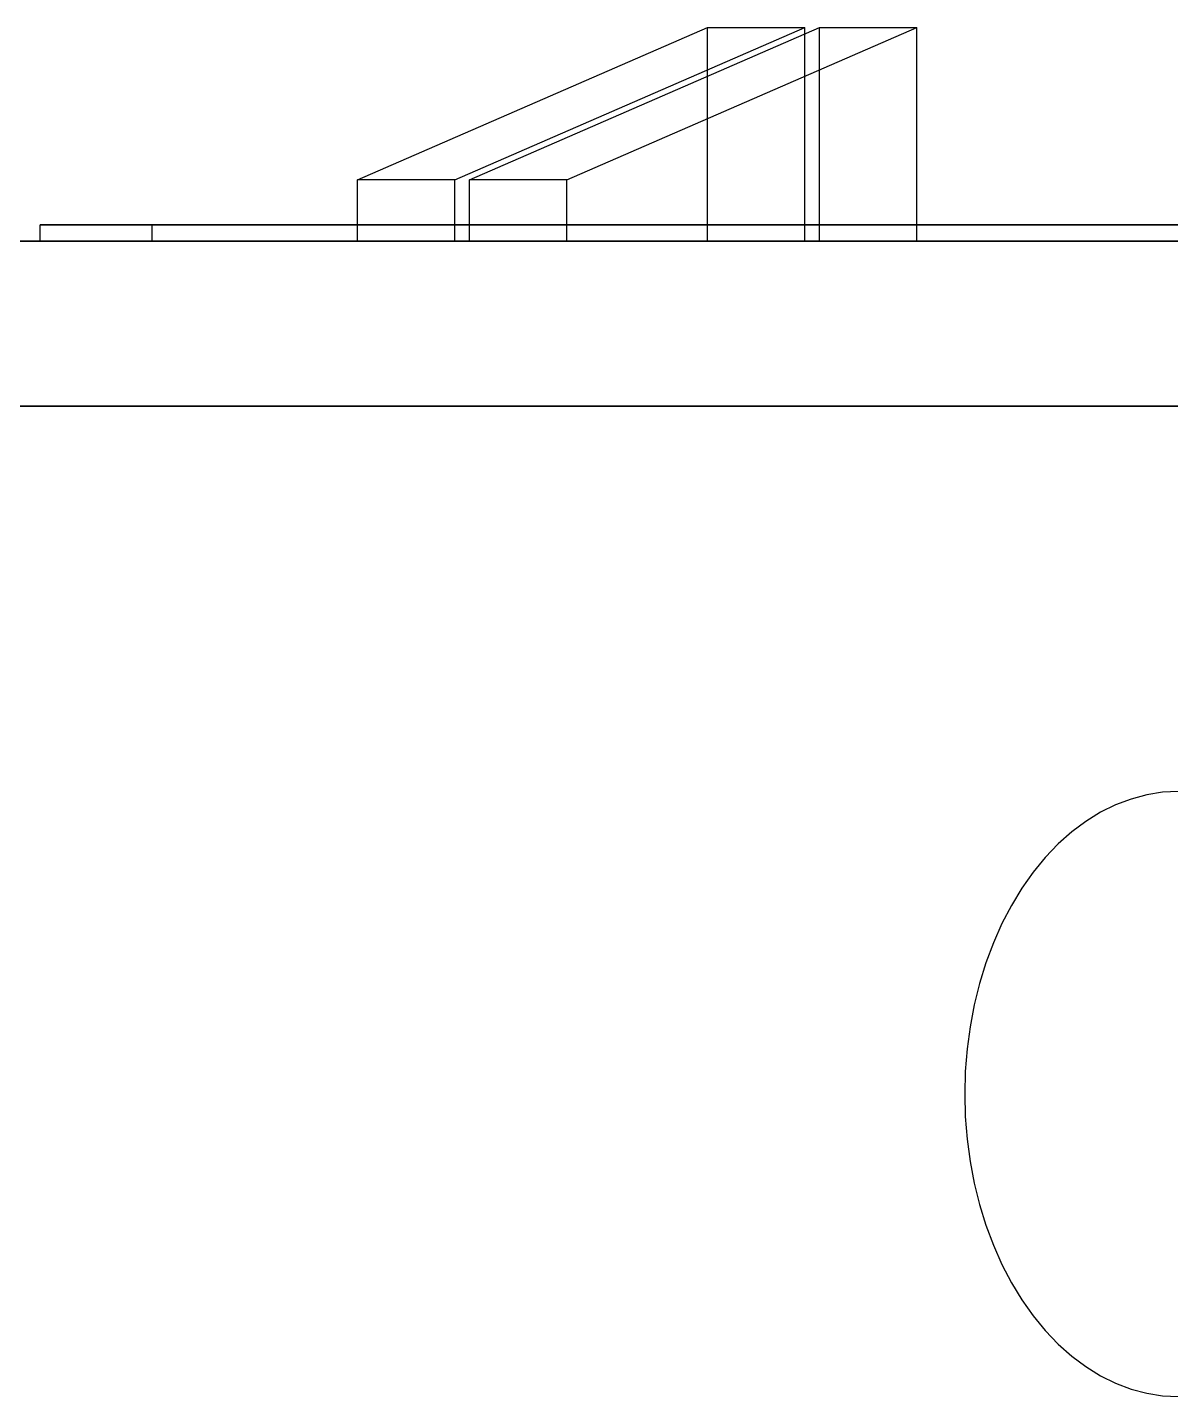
# Model space of a CAD drawing. Header units: millimetres. Extents: x -180 to 1414, y -663 to 972.
# Drawn here: x -118.47 to -76.89, y 794 to 843.77 of the extents above; entities that cross this region are included whole.
import ezdxf

# ---------------------------------------------------------------- set-up
doc = ezdxf.new("R2010")
doc.units = ezdxf.units.MM
doc.layers.add('FRONT', color=8, linetype='Continuous')

msp = doc.modelspace()

# ---------------------------------------------------------------- linework, layer by layer
at = {"layer": 'FRONT'}
for p, q in [((-106.458, 838.227), (-93.73, 843.773)), ((-102.922, 838.227), (-90.194, 843.773)), ((-102.385, 838.227), (-89.657, 843.773)), ((-98.849, 838.227), (-86.121, 843.773)), ((-93.73, 836), (-93.73, 843.773)), ((-93.73, 843.773), (-90.194, 843.773)), ((-90.194, 836), (-90.194, 843.773)), ((-89.657, 836), (-89.657, 843.773)), ((-89.657, 843.773), (-86.121, 843.773)), ((-86.121, 836), (-86.121, 843.773)), ((-106.458, 836), (-106.458, 838.227)), ((-102.922, 838.227), (-106.458, 838.227)), ((-102.922, 836), (-102.922, 838.227)), ((-102.385, 836), (-102.385, 838.227)), ((-98.849, 838.227), (-102.385, 838.227)), ((-98.849, 836), (-98.849, 838.227)), ((-105.5, 836.6), (-118.002, 836.6)), ((-118.002, 836), (-118.002, 836.6)), ((-118.002, 836.6), (-113.929, 836.6)), ((-113.929, 836), (-113.929, 836.6)), ((-113.929, 836.6), (-95.318, 836.6)), ((-75.632, 836.6), (-105.5, 836.6)), ((-95.318, 836.6), (-57.304, 836.6)), ((-106.773, 836), (-121.481, 836)), ((-118.935, 836), (-94.045, 836)), ((-105.5, 836), (-118.002, 836)), ((-118.002, 836), (-113.929, 836)), ((-113.929, 836), (-95.318, 836)), ((-74.953, 836), (-106.773, 836)), ((-102.922, 836), (-106.458, 836)), ((-93.73, 836), (-106.458, 836)), ((-75.632, 836), (-105.5, 836)), ((-102.922, 836), (-90.194, 836)), ((-98.849, 836), (-102.385, 836)), ((-89.657, 836), (-102.385, 836)), ((-98.849, 836), (-86.121, 836)), ((-95.318, 836), (-57.304, 836)), ((-94.045, 836), (-49.497, 836)), ((-93.73, 836), (-90.194, 836)), ((-89.657, 836), (-86.121, 836)), ((-106.773, 830), (-121.481, 830)), ((-118.935, 830), (-94.045, 830)), ((-74.953, 830), (-106.773, 830)), ((-94.045, 830), (-49.497, 830)), ((-77.763, 815.877), (-78.334, 815.724)), ((-77.185, 815.969), (-77.763, 815.877)), ((-76.603, 816), (-77.185, 815.969)), ((-78.896, 815.511), (-79.445, 815.24)), ((-78.334, 815.724), (-78.896, 815.511)), ((-79.978, 814.911), (-80.492, 814.526)), ((-79.445, 815.24), (-79.978, 814.911)), ((-80.492, 814.526), (-80.985, 814.089)), ((-80.985, 814.089), (-81.453, 813.6)), ((-81.453, 813.6), (-81.894, 813.064)), ((-81.894, 813.064), (-82.305, 812.482)), ((-82.305, 812.482), (-82.685, 811.858)), ((-82.685, 811.858), (-83.03, 811.197)), ((-83.03, 811.197), (-83.339, 810.5)), ((-83.339, 810.5), (-83.611, 809.773)), ((-83.611, 809.773), (-83.844, 809.019)), ((-83.844, 809.019), (-84.036, 808.242)), ((-84.036, 808.242), (-84.186, 807.448)), ((-84.186, 807.448), (-84.295, 806.639)), ((-84.295, 806.639), (-84.36, 805.822)), ((-84.36, 805.822), (-84.381, 805)), ((-84.381, 805), (-84.36, 804.178)), ((-84.36, 804.178), (-84.295, 803.361)), ((-84.295, 803.361), (-84.186, 802.552)), ((-84.186, 802.552), (-84.036, 801.758)), ((-84.036, 801.758), (-83.844, 800.981)), ((-83.844, 800.981), (-83.611, 800.227)), ((-83.611, 800.227), (-83.339, 799.5)), ((-83.339, 799.5), (-83.03, 798.803)), ((-83.03, 798.803), (-82.685, 798.142)), ((-82.685, 798.142), (-82.305, 797.518)), ((-82.305, 797.518), (-81.894, 796.936)), ((-81.894, 796.936), (-81.453, 796.4)), ((-81.453, 796.4), (-80.985, 795.911)), ((-80.985, 795.911), (-80.492, 795.474)), ((-80.492, 795.474), (-79.978, 795.089)), ((-79.978, 795.089), (-79.445, 794.76)), ((-79.445, 794.76), (-78.896, 794.489)), ((-78.896, 794.489), (-78.334, 794.276)), ((-78.334, 794.276), (-77.763, 794.123)), ((-77.763, 794.123), (-77.185, 794.031)), ((-77.185, 794.031), (-76.603, 794))]:
    msp.add_line(p, q, dxfattribs=at)

doc.saveas('drawing.dxf')
